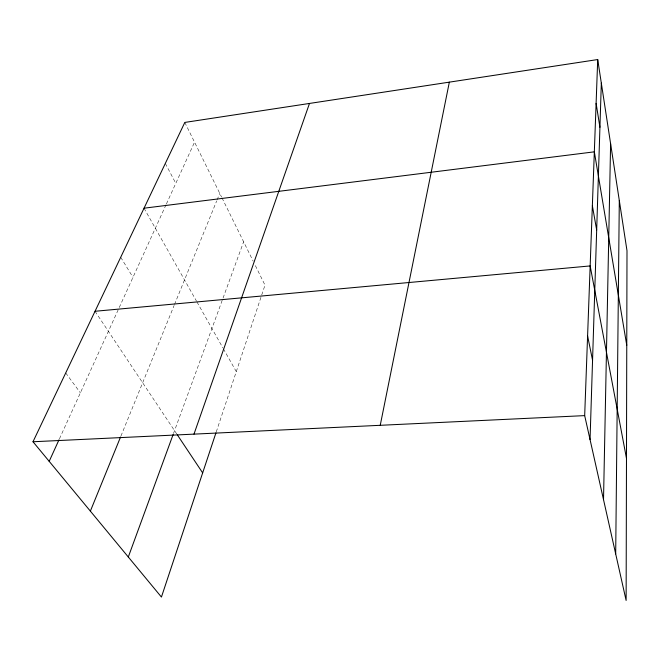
<?xml version="1.0" encoding="UTF-8"?>
<svg xmlns="http://www.w3.org/2000/svg" width="660" height="660" viewBox="0 0 660 660"><rect width="100%" height="100%" fill="white"/><g stroke="black" fill="none" stroke-linecap="round" stroke-linejoin="round"><path stroke-width="0.49" stroke-dasharray="3.3 2.47" d="M216.274 431.896L264.99 285.145L254.991 264.858M173.489 433.521L243.631 241.799M120.937 436.054L174.133 305.415M174.52 304.466L216.686 200.904M217.074 199.955L219.763 193.355M59.441 438.817L165.99 204.856M166.419 203.923L194.543 142.172M65.719 372.941L80.38 392.84M95.032 311.272L176.789 434.032M120.714 257.26L132.974 277.357M144.037 208.197L196.474 301.1M196.977 301.983L222.857 347.845M223.352 348.727L236.28 371.621M165.322 163.432L175.791 183.348M184.816 122.43L221.562 197.01M222.016 197.926L253.176 261.17"/><path stroke-width="0.99" d="M615.689 553.905L619.303 200.483M603.52 499.653L610.607 143.74M590.048 439.585L601.326 83.119M597.712 59.549L627 250.742L626.125 600.452L584.678 415.618L597.712 59.549L184.816 122.43L33 441.755L161.436 597.061L215.944 432.869M380.234 425.304L449.344 82.145M193.982 434.132L309.482 103.447M128.304 557.007L173.143 434.47M90.362 511.129L120.549 437.011M49.186 461.332L59.021 439.758M144.037 208.197L594.338 151.833L626.761 345.32M95.032 311.272L590.155 265.93L626.48 458.345M33 441.755L584.678 415.618M177.35 434.874L202.661 472.882M587.598 335.923L592.556 360.245M592.366 205.697L596.673 230.059M596.112 103.372L599.923 127.273"/></g></svg>
